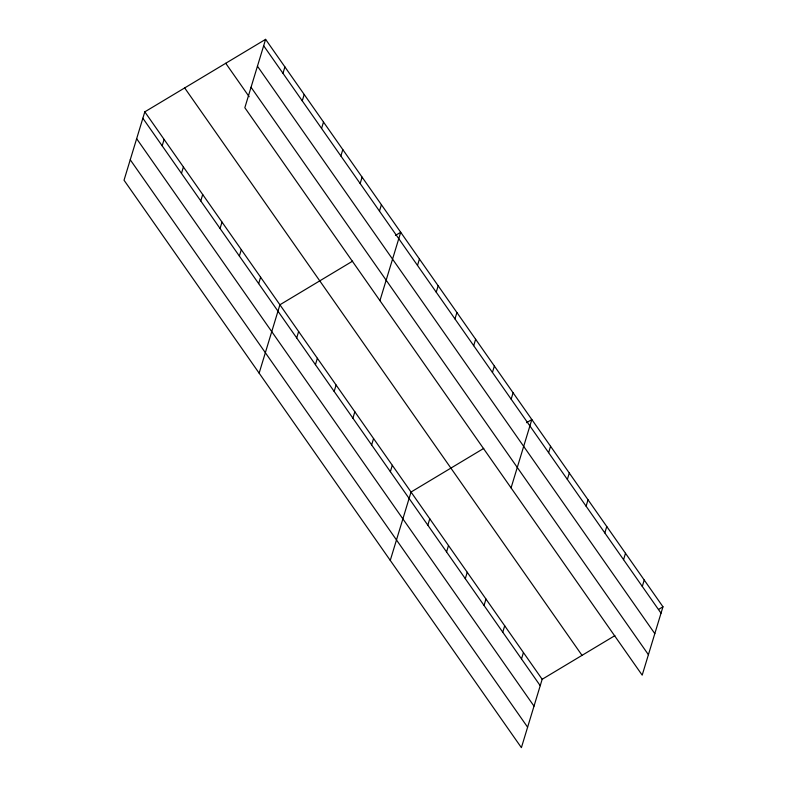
<?xml version="1.0" encoding="UTF-8"?>
<svg xmlns="http://www.w3.org/2000/svg" width="787" height="787" viewBox="0 0 787 787"><rect width="100%" height="100%" fill="white"/><g stroke="black" fill="none" stroke-linecap="round" stroke-linejoin="round"><path stroke-width="1.18" d="M265.603 39.35L244.836 107.711L642.192 675.148L662.969 606.787L265.603 39.35L144.808 111.852L124.031 180.213L521.397 747.65L542.164 679.289L614.883 635.64M162.161 145.811L164.109 139.417M181.463 173.366L183.41 166.982M200.764 200.931L202.702 194.537M220.065 228.496L222.003 222.101M282.966 73.309L284.904 66.915M239.366 256.05L241.304 249.656M302.257 100.864L304.205 94.47M258.667 283.615L260.605 277.221M321.558 128.429L323.506 122.034M259.139 373.146L279.906 304.785L352.625 261.136M340.86 155.983L342.807 149.599M296.699 337.928L298.637 331.534M360.161 183.548L362.109 177.154M315.43 364.676L317.377 358.282M379.462 211.113L381.41 204.718M334.16 391.424L336.108 385.03M379.934 300.644L400.711 232.273L395.458 235.421M352.901 418.182L354.839 411.788M417.494 265.426L419.441 259.031M371.631 444.93L373.569 438.536M436.234 292.174L438.172 285.779M390.362 471.679L392.3 465.284M454.965 318.922L456.903 312.528M390.263 560.393L411.04 492.032L483.759 448.383M473.695 345.67L475.633 339.276M427.823 525.175L429.771 518.781M492.426 372.418L494.374 366.034M446.563 551.933L448.501 545.539M511.157 399.176L513.104 392.782M465.294 578.681L467.232 572.287M511.068 487.891L531.835 419.53L526.592 422.678M484.025 605.429L485.973 599.035M548.628 452.673L550.566 446.278M502.755 632.177L504.703 625.783M567.358 479.421L569.306 473.026M521.496 658.935L523.434 652.541M586.089 506.179L588.037 499.784M604.819 532.927L606.767 526.533M623.56 559.675L625.498 553.281M642.29 586.423L644.228 580.029M658.768 609.305L662.969 606.787M263.665 45.744L661.021 613.181M257.447 66.197L654.814 633.624M251.043 87.259L648.409 654.695M225.741 63.275L249.174 96.742M184.67 87.928L582.026 655.364M144.808 111.852L542.164 679.289M142.86 118.247L540.226 685.684M136.653 138.699L534.009 706.136M130.249 159.771L527.605 727.198"/></g></svg>
